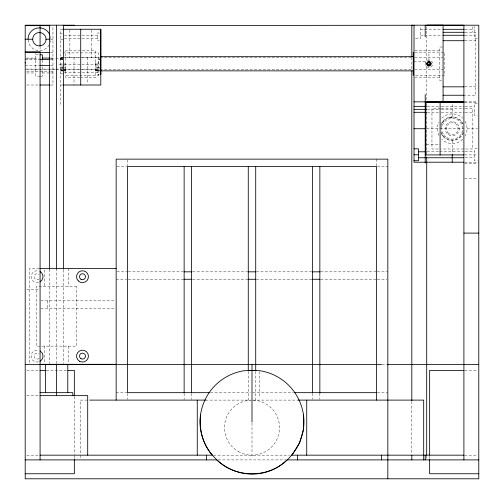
<?xml version="1.0" encoding="UTF-8"?>
<svg xmlns="http://www.w3.org/2000/svg" width="504" height="504" viewBox="0 0 504 504"><rect width="100%" height="100%" fill="white"/><g stroke="black" fill="none" stroke-linecap="round" stroke-linejoin="round"><path stroke-width="0.38" stroke-dasharray="2.52 1.89" d="M95.596 64.216L95.596 62.483M98.576 64.216L98.576 61.28M98.576 74.038L98.576 75.172M441.92 122.774L443.81 120.311M449.297 117.772L452.227 117.388L452.227 101.852M60.638 58.017L62.861 58.004M62.672 29.251L60.638 29.251L60.638 104.353M420.676 29.32L423.763 29.32M424.538 29.32L442.298 29.32M464.946 29.32L474.321 29.32M464.896 32.294L475.814 32.294L475.814 95.243L464.896 95.243M99.326 32.974L97.852 32.974L97.852 40.415L99.326 40.415M60.638 33.718L62.124 33.718M64.392 35.204L97.852 35.204M420.676 35.274L423.763 35.274M424.538 35.274L442.298 35.274M464.946 35.274L474.321 35.274M64.392 38.178L97.852 38.178M415.498 38.247L420.676 38.247L420.676 26.542M477.307 38.247L474.321 38.247L474.321 26.542M50.652 39.224L52.945 39.224M60.638 39.665L63.611 39.665M464.896 40.704L475.814 40.704M442.418 47.03L439.797 47.03L439.797 80.508L442.418 80.508M414.798 50.375L439.797 50.375M80.716 50.822L65.835 50.822L65.835 77.61L79.934 77.61M82.284 50.822L95.596 50.822L95.596 77.61L80.716 77.61M414.798 52.164L444.56 52.164L444.56 75.373L414.798 75.373M50.633 52.618L52.945 52.618M62.861 52.876L98.576 52.876L98.576 75.556L64.411 75.556M35.797 54.81L38.707 54.81M60.638 57.525L80.142 57.525M82.259 57.525L100.8 57.525M60.638 57.891L62.861 57.891M63 57.815L99.2 57.815M99.987 57.815L411.655 57.815M414.798 57.815L443.073 57.815M26.712 58.086L35.797 58.086M50.677 58.086L52.945 58.086M60.638 58.735L62.861 58.735M98.576 58.735L100.8 58.735M25.2 58.899L39.375 58.899M50.4 58.899L55.125 58.899M55.913 58.899L60.638 58.899M25.2 59.573L39.073 59.573M50.633 59.573L52.945 59.573M98.576 59.548L100.8 59.548M60.638 59.743L62.861 59.743M98.576 59.743L100.8 59.743M414.017 61.217L426.579 61.217M60.638 63.989L62.124 63.989M62.868 63.989L65.835 63.989M95.596 63.989L99.313 63.989M58.899 64.216L63.504 64.216M64.222 64.216L100.8 64.216M25.2 65.526L39.299 65.526M50.633 65.526L52.945 65.526M60.638 65.948L63.605 65.948M64.348 65.948L65.835 65.948M95.596 65.948L100.8 65.948M99.326 67.196L97.852 67.196L97.852 74.642L99.326 74.642M60.638 67.561L63.605 67.561M64.348 67.561L65.835 67.561M95.596 67.561L100.8 67.561M63.611 67.945L60.638 67.945L62.861 67.99M98.576 67.99L100.8 67.99M60.638 68.947L63.605 68.947M64.348 68.947L65.835 68.947M95.596 68.947L100.8 68.947M25.2 69.086L55.125 69.086M55.913 69.086L60.638 69.086M64.392 69.432L80.716 69.432M82.278 69.432L97.852 69.432M26.775 69.722L55.106 69.722M55.894 69.722L62.194 69.722M62.981 69.722L99.187 69.722M99.975 69.722L411.655 69.722M414.798 69.722L443.073 69.722M60.638 70.012L63.605 70.012M64.348 70.012L65.835 70.012M95.596 70.012L100.8 70.012M60.638 70.541L62.861 70.541M60.638 70.686L63.605 70.686M64.348 70.686L65.835 70.686M95.596 70.686L100.8 70.686M26.744 71.48L49.865 71.48M50.633 71.48L52.945 71.48M64.392 72.406L80.716 72.406M82.278 72.406L97.852 72.406M26.712 72.967L35.797 72.967M42.349 72.967L49.915 72.967M50.677 72.967L52.945 72.967M60.638 73.893L63.611 73.893M40.163 76.236L35.797 76.236L35.797 53.323M40.893 76.236L42.349 76.236L42.349 66.912M414.798 77.162L439.797 77.162M26.744 85.006L39.299 85.006M50.633 85.006L52.945 85.006L52.945 25.654M60.638 85.006L62.181 85.006M464.896 86.833L475.814 86.833M464.688 101.852L477.225 101.852M464.656 102.532L477.439 102.532M477.301 103.383L474.321 103.383L474.321 115.29L477.301 115.29M427.272 106.357L440.534 106.357M441.309 106.357L464.417 106.357M465.179 106.357L474.321 106.357M440.534 108.461L431.959 108.461L431.959 148.995L440.534 148.995M441.315 108.461L464.442 108.461M465.205 108.461L472.834 108.461L472.834 148.995L441.315 148.995M427.272 109.337L440.534 109.337M441.309 109.337L452.227 109.337M427.272 112.31L440.534 112.31M441.309 112.31L464.417 112.31M465.179 112.31L474.321 112.31M451.313 117.388L452.227 117.388M426.579 128.728L463.907 128.728M467.076 128.728L477.452 128.728M426.56 144.78L440.093 144.78M477.301 148.819L474.321 148.819L474.321 160.719L477.301 160.719M427.115 151.792L438.889 151.792M439.671 151.792L464.417 151.792M465.179 151.792L474.321 151.792M464.656 154.917L477.439 154.917M465.179 157.746L474.321 157.746M464.726 162.212L478.787 162.212M464.688 163.699L477.219 163.699M116.903 166.578L126.687 166.578M377.307 166.578L387.834 166.578M464.688 178.58L477.219 178.58M39.306 268.43L29.572 268.43L29.572 363.535M116.903 271.832L127.436 271.832M128.224 271.832L183.292 271.832M192.66 271.832L247.804 271.832M256.316 271.832L311.522 271.832M320.758 271.832L376.822 271.832M377.307 271.832L387.834 271.832M116.153 279.273L126.687 279.273M128.224 279.273L184.136 279.273M192.66 279.273L248.27 279.273M256.316 279.273L312.411 279.273M320.639 279.273L376.551 279.273M377.307 279.273L387.085 279.273M26.769 289.8L39.299 289.8M40.868 300.838L115.681 300.838M40.824 308.278L115.681 308.278M381.9 364.606L386.776 364.606M26.762 370.44L39.243 370.44M46.261 370.44L66.541 370.44M464.751 370.44L477.225 370.44M116.153 392.666L126.687 392.666M210.477 392.666L250.425 392.666M252.775 392.666L293.511 392.666M377.307 392.666L387.834 392.666M26.725 395.646L40.081 395.646M87.318 400.107L80.294 400.107L80.294 454.23M205.67 400.107L250.425 400.107M252.775 400.107L298.324 400.107M26.762 455.169L40.081 455.169M213.532 455.169L289.668 455.169M464.619 455.169L477.219 455.169M218.245 459.894L285.743 459.894M60.638 58.615L62.118 58.628M441.92 134.681L443.81 137.145M472.834 26.781L472.834 32.294M452.227 140.629L452.227 155.516M429.647 455.906L429.647 458.924M428.935 53.846L428.935 60.48M426.705 26.813L426.705 61.249M426.705 66.415L426.705 101.159M426.705 103.471L426.705 157.084M426.705 455.956L426.705 458.325M411.818 57.494L411.818 70.132M411.818 401.575L411.818 454.469M376.551 159.138L376.551 165.873M319.851 393.41L319.851 399.363M312.411 393.41L312.411 399.363M259.818 371.486L259.818 397.511M255.717 371.404L255.717 400.107M251.994 422.919L251.994 455.169M248.27 371.404L248.27 400.107M191.577 393.41L191.577 399.363M184.136 393.41L184.136 399.363M127.436 159.888L127.436 165.873M127.436 393.41L127.436 399.363M91.583 30.038L91.583 57.525M87.412 57.525L87.412 83.437M80.294 455.169L80.294 458.319M74.34 396.598L74.34 454.564M74.34 455.906L74.34 458.924M74.019 57.525L74.019 85.006M69.854 30.038L69.854 57.525M68.355 268.43L68.355 286.612M68.355 346.135L68.355 363.56M63.535 269.905L63.535 363.535M56.448 268.43L56.448 363.535M49.367 269.256L49.367 363.535M47.521 300.838L47.521 308.278M44.547 269.942L44.547 286.612M44.547 346.135L44.547 364.316M42.349 60.165L42.349 65.526M40.081 46.456L40.081 51.263M463.504 132.552A11.907 11.907 0 0 1 440.956 132.552M440.956 124.904A11.907 11.907 0 0 1 463.504 124.904M465.091 121.3A14.849 14.849 0 0 1 465.091 136.149M462.729 139.224A14.849 14.849 0 0 1 441.731 139.224M439.003 135.469A14.849 14.849 0 0 1 439.003 121.981M441.731 118.226A14.849 14.849 0 0 1 462.729 118.226M462.968 132.369A11.34 11.34 0 0 1 440.987 130.208M440.987 127.247A11.34 11.34 0 0 1 462.968 125.087M49.197 44.894A11.34 11.34 0 0 1 28.035 39.224M50.331 36.288A11.34 11.34 0 0 1 50.331 42.16M39.167 278.8A2.974 2.974 0 0 1 34.959 278.8A2.974 2.974 0 0 1 34.959 274.592A2.974 2.974 0 0 1 39.167 274.592M39.167 358.224A2.974 2.974 0 0 1 34.959 358.224A2.974 2.974 0 0 1 34.959 354.016A2.974 2.974 0 0 1 39.167 354.016M38.6 361.866A5.954 5.954 0 0 1 31.109 356.12A5.954 5.954 0 0 1 38.6 350.368M38.6 282.448A5.954 5.954 0 0 1 31.109 276.696A5.954 5.954 0 0 1 38.6 270.95M425.307 62.805L425.307 64.733A3.723 3.723 0 0 0 431.033 66.818A3.723 3.723 0 0 0 431.033 60.719A3.723 3.723 0 0 0 425.307 62.805M62.861 59.548L60.638 59.56L62.861 59.56M100.8 70.856L95.596 70.856L100.8 70.913M63.605 70.913L60.638 70.913L63.605 70.856M65.835 70.913L64.348 70.913L65.835 70.856M76.721 286.612L36.181 286.612L36.181 346.135L76.721 346.135L76.721 286.612M238.228 451.483A27.531 27.531 0 0 0 279.525 427.638A27.531 27.531 0 0 0 238.228 403.799A27.531 27.531 0 0 0 238.228 451.483M448.686 134.864A7.088 7.088 0 0 0 459.314 128.728A7.088 7.088 0 0 0 448.686 122.585A7.088 7.088 0 0 0 448.686 134.864M448.018 132.936A5.954 5.954 0 0 0 457.979 130.265A5.954 5.954 0 0 0 450.689 122.976A5.954 5.954 0 0 0 448.018 132.936M447.023 137.75A10.414 10.414 0 0 0 462.647 128.728A10.414 10.414 0 0 0 447.023 119.706A10.414 10.414 0 0 0 447.023 137.75"/><path stroke-width="0.76" d="M25.2 62.956L25.2 62.483M80.716 85.006L80.716 29.251M62.956 29.251L100.8 29.251L100.8 85.006L62.956 85.006M200.611 414.275C198.992 428.545 202.444 443.678 211.875 454.715M429.95 64.814L429.282 65.192C433.831 58.81 421.873 65.104 429.95 64.821C430.214 56.631 423.839 69.048 430.359 63.964M427.461 63.384L427.846 62.723M287.639 459.308C269.218 478.598 234.958 478.567 216.436 459.465M291.948 455.169L299.596 442.953L303.377 429.918L303.647 416.354A51.975 51.975 0 0 0 257.733 370.44L244.169 370.717A51.975 51.975 0 0 0 200.34 416.354C196.497 449.524 226.832 478.655 259.818 473.476C287.343 469.463 307.736 441.743 303.377 414.275M63.176 25.641L411.818 25.25M426.705 25.206L463.907 25.206L463.907 459.894M426.705 25.25L443.073 25.206L443.073 101.852M74.686 25.206L25.2 25.206L25.2 478.794L478.787 478.794L478.787 25.206L411.818 25.206L411.818 56.744M25.2 25.654L49.921 25.654M443.073 29.32L464.165 29.32M443.073 32.294L464.165 32.294M443.073 35.274L464.165 35.274M25.2 39.224L32.678 39.224A6.697 6.697 0 0 0 39.375 45.921L41.108 45.694A6.697 6.697 0 0 0 41.108 32.76L39.375 32.527A6.697 6.697 0 0 0 32.678 39.224M46.072 39.224L49.94 39.224M443.073 40.704L464.121 40.704M25.2 51.994L40.081 51.994L40.081 459.894M25.2 52.17L40.081 52.17M39.841 52.618L49.921 52.618M40.163 54.81L42.349 54.81L42.349 59.428M100.8 56.681L413.236 56.681M42.349 58.086L49.915 58.086M39.841 59.573L49.865 59.573M426.668 63.769L427.411 63.769L427.461 64.153M431.128 63.769L430.385 63.769L430.334 63.384M39.841 65.526L49.865 65.526M100.8 70.856L413.236 70.856M39.841 85.006L49.921 85.006M443.073 86.833L464.121 86.833M443.073 95.243L464.121 95.243M414.017 101.852L463.945 101.852M463.907 101.94L426.705 101.852M425.212 102.532L464.033 102.532M414.017 106.357L426.491 106.357M414.017 109.337L426.491 109.337M414.017 112.31L426.491 112.31M414.017 128.728L425.956 128.728M425.212 144.78L425.811 144.78M414.017 148.819L418.478 148.819L418.478 160.719L414.017 160.719M418.478 151.792L426.327 151.792M414.017 154.766L418.478 154.766M425.212 154.917L463.907 154.917M418.478 157.746L463.655 157.746M463.945 162.212L414.017 162.212L414.017 25.206M463.907 233.1L478.787 233.1M39.81 268.43L116.153 268.43M184.017 271.832L191.948 271.832M248.459 271.832L255.667 271.832M312.115 271.832L320.179 271.832M184.017 279.273L191.879 279.273M248.27 279.273L255.717 279.273M312.115 279.273L319.971 279.273M39.81 364.316L116.153 364.316M25.2 364.606L381.515 364.606M387.563 364.606L478.787 364.606M40.018 370.44L45.48 370.44M68.097 370.44L74.34 370.44L74.34 395.823M463.97 370.44L429.647 370.44L429.647 455.169M40.081 392.666L72.822 392.666L72.822 395.646M209.689 392.666L127.436 392.666L127.436 166.578L376.551 166.578L376.551 400.107M294.298 392.666L376.551 392.666M40.081 395.646L87.702 395.646L87.702 455.169M89.655 400.107L205.752 400.107M298.236 400.107L423.694 400.107L423.694 459.894M40.081 455.169L212.751 455.169M291.236 455.169L463.907 455.169M25.2 459.894L216.676 459.894M287.318 459.894L478.787 459.894M25.2 473.754L74.34 473.754L74.34 459.566M478.787 473.754L429.647 473.754L429.647 459.566M411.818 25.206L412.272 25.206M248.403 370.484L255.906 370.635M428.513 65.192L427.606 64.506M452.227 154.501L452.227 162.212M440.093 102.532L440.093 154.917M428.898 61.538L428.898 62.294M428.898 65.243L428.898 65.999M426.705 157.746L426.705 455.181M425.811 102.532L425.811 154.917M425.212 25.206L425.212 36.874M425.212 94.481L425.212 163.025M425.212 455.169L425.212 459.894M413.236 52.164L413.236 75.373M411.818 70.881L411.818 400.787M411.818 455.169L411.818 459.894M387.834 478.794L387.834 159.138L116.153 159.138L116.153 400.107M381.515 455.169L381.515 459.894M319.851 166.578L319.851 393.032M312.411 166.578L312.411 392.666M306.728 400.107L306.728 455.169M297.517 455.169L297.517 459.894M255.717 166.578L255.717 370.686M251.994 364.606L251.994 422.094M248.27 166.578L248.27 370.686M206.47 455.169L206.47 459.894M197.259 400.107L197.259 455.169M191.577 166.578L191.577 392.666M184.136 166.578L184.136 392.666M100.8 29.251L100.8 74.642M67.788 364.316L67.788 392.666M63.535 25.206L63.535 269.117M56.448 25.206L56.448 269.117M56.448 364.316L56.448 395.646M49.367 25.206L49.367 163.346M49.367 163.983L49.367 269.256M45.499 364.316L45.499 392.666M40.081 25.206L40.081 45.826M28.035 39.224A11.34 11.34 0 0 1 49.852 34.883M40.036 350.96A5.954 5.954 0 0 1 40.036 361.274M40.036 271.543A5.954 5.954 0 0 1 40.036 281.856M427.316 65.35A2.23 2.23 0 0 0 431.052 64.348A2.23 2.23 0 0 0 428.318 61.614A2.23 2.23 0 0 0 427.316 65.35M81.005 358.697A2.974 2.974 0 0 0 85.472 356.12A2.974 2.974 0 0 0 81.005 353.537A2.974 2.974 0 0 0 81.005 358.697M81.005 279.279A2.974 2.974 0 0 0 85.472 276.696A2.974 2.974 0 0 0 81.005 274.119A2.974 2.974 0 0 0 81.005 279.279M78.284 280.911A5.954 5.954 0 0 0 88.244 278.239A5.954 5.954 0 0 0 80.955 270.95A5.954 5.954 0 0 0 78.284 280.911M79.519 361.274A5.954 5.954 0 0 0 88.446 356.12A5.954 5.954 0 0 0 79.519 350.96A5.954 5.954 0 0 0 79.519 361.274"/></g></svg>
